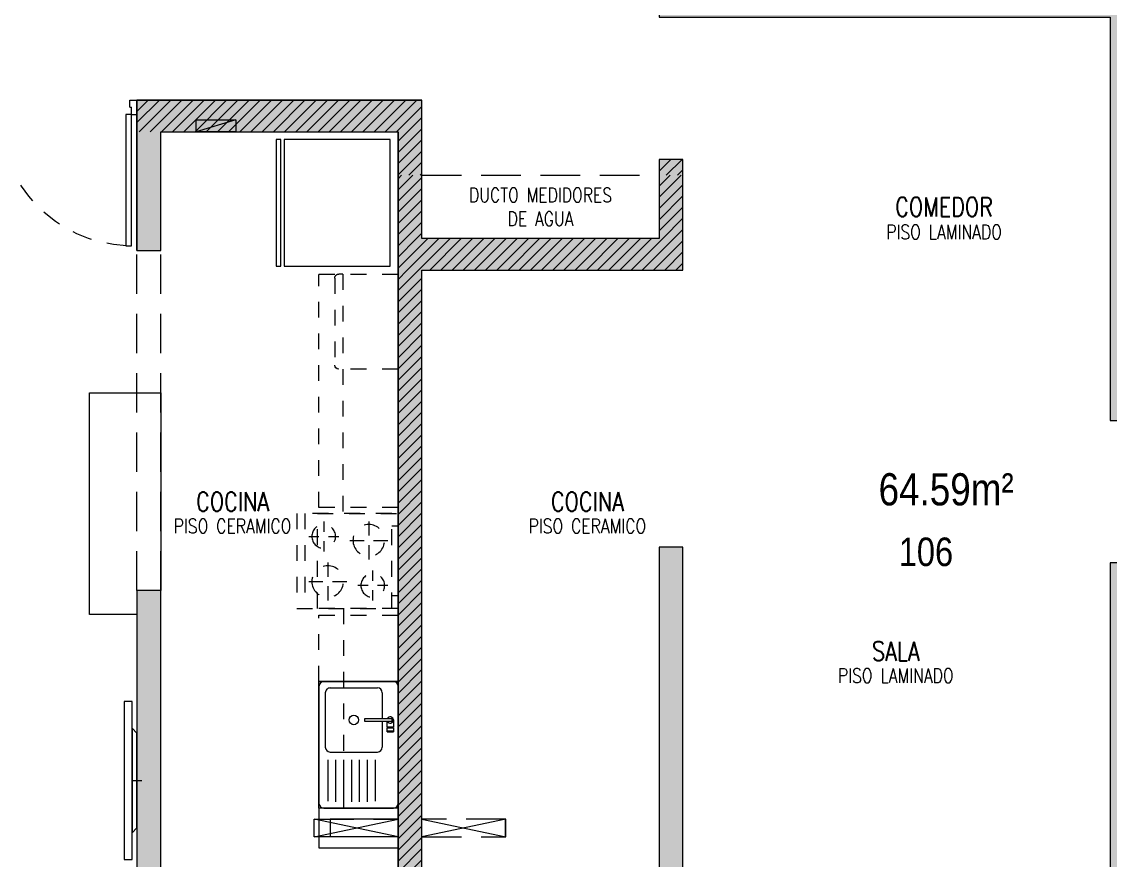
# Model space of a CAD drawing. Header units: millimetres. Extents: x 3765 to 3833, y 1327 to 1657.
# Drawn here: x 3805.64 to 3812.52, y 1483.26 to 1488.56 of the extents above; entities that cross this region are included whole.
import ezdxf
from ezdxf import colors
from ezdxf.entities.mleader import LeaderData, LeaderLine
from ezdxf.enums import TextEntityAlignment as Align
from ezdxf.math import Vec2, Vec3

# ---------------------------------------------------------------- set-up
doc = ezdxf.new("R2010")
doc.units = ezdxf.units.MM
doc.set_wipeout_variables(frame=1)
doc.linetypes.add('HIDDEN2', pattern=[0.1875, 0.125, -0.0625])
doc.linetypes.add('X-REF_DP_Arquitectura$0$HIDDEN', pattern=[0.375, 0.25, -0.125])
doc.layers.get('0').update_dxf_attribs({"color": 251, "lineweight": 9})
for name, color, linetype, lineweight in [('01', 251, 'Continuous', 13), ('A-MOBILIARIO', 251, 'Continuous', 13), ('A-MURO ALTO', 251, 'Continuous', 13), ('A-MURO BAJO', 251, 'Continuous', 13), ('A-MUROS', 251, 'Continuous', 13), ('A-NUMERACIONDEP', 251, 'Continuous', 13), ('A-PROYECCIONES', 251, 'HIDDEN2', 13), ('A-PROYECCIONES INT.', 251, 'HIDDEN2', 13), ('A-TEXTO-ACABADO PISO', 251, 'Continuous', 13), ('A-TEXTO-AMBIENTE', 251, 'Continuous', 13), ('A-ÁREA TEXTO', 251, 'Continuous', 13), ('A_20_Estructuras', 251, 'Continuous', 13), ('A_30_Equipamiento', 251, 'Continuous', 13), ('A_50_TextoAmbiente', 251, 'Continuous', 13), ('A_50_TextoIndicaciones', 251, 'Continuous', 13), ('A_50_Vigas', 251, 'X-REF_DP_Arquitectura$0$HIDDEN', 13), ('A_60_HatchEstructuras', 251, 'Continuous', 13), ('MURO CF 120', 251, 'Continuous', 13), ('MURO CF 60', 251, 'Continuous', 13)]:
    doc.layers.add(name, color=color, linetype=linetype, lineweight=lineweight)
doc.styles.add('R80', font='ARIALN.TTF', dxfattribs={"height": 2.03})
doc.styles.add('R80-100', font='ARIALN.TTF', dxfattribs={"height": 0.2032})
doc.styles.add('ROMANS', font='romans.shx', dxfattribs={"width": 0.8})
pattern_1 = [(45, (131.3, -47.8), (-0.035355339, 0.035355339), [])]
pattern_2 = [(45, (-21.67, -43.67528), (-0.03535534, 0.03535534), [])]

# ---------------------------------------------------------------- blocks, each defined once
blk = doc.blocks.new('ESTRUC_P1')
at = {"layer": 'A_60_HatchEstructuras'}
h = blk.add_hatch(color=256, dxfattribs=at)
h.dxf.hatch_style = 1
h.paths.add_polyline_path([(44.25, -4.45), (45.6, -4.45), (45.6, -5.5), (45.75, -5.5), (45.75, -4.3), (43.6, -4.3), (43.6, -4.45), (44.05, -4.45), (44.05, -6.05), (44.25, -6.05)], flags=17)
h.paths.add_polyline_path([(48.7, -2.8), (48.5, -2.8), (48.5, -6.85), (45.75, -6.85), (45.75, -6.25), (45.6, -6.25), (45.6, -6.85), (42.85, -6.85), (42.85, -4.3), (42.7, -4.3), (42.7, -6.85), (39.8499, -6.85), (39.8499, -7), (42.7, -7), (42.7, -9.55), (42.85, -9.55), (42.85, -7), (45.6, -7), (45.6, -7.6), (45.75, -7.6), (45.75, -7), (48.5, -7), (48.5, -11.05), (48.7, -11.05)])
h.paths.add_polyline_path([(44.25, -7.8), (44.05, -7.8), (44.05, -9.4), (43.6, -9.4), (43.6, -9.55), (45.75, -9.55), (45.75, -8.35), (45.6032, -8.35), (45.6, -8.35), (45.6, -9.4), (44.25, -9.4)], flags=17)
h = blk.add_hatch(color=256, dxfattribs=at)
h.dxf.hatch_style = 1
h.paths.add_polyline_path([(38.35, -8.6), (40, -8.6), (40, -7.9), (39.85, -7.9), (39.85, -8.4), (38.35, -8.4), (38.35, -7.525), (36.55, -7.525), (36.55, -8.475), (36.7, -8.475), (36.7, -7.725), (38.2, -7.725), (38.2, -13.79), (38.35, -13.79)])
h.paths.add_polyline_path([(36.7, -10.625), (36.55, -10.625), (36.55, -13.85), (36.85, -13.85), (36.85, -13.7), (36.7, -13.7)])
h.paths.add_polyline_path([(40, -10.35), (39.85, -10.35), (39.85, -13.7), (39.7, -13.7), (39.7, -13.85), (40, -13.85)])
h = blk.add_hatch(color=256, dxfattribs=at)
h.dxf.hatch_style = 1
h.paths.add_polyline_path([(47.35, -10.45), (45.6, -10.45), (45.6, -10.6), (47.2, -10.6), (47.2, -13.7), (46, -13.7), (46, -13.85), (47.35, -13.85)])
h.paths.add_polyline_path([(43.85, -10.45), (42.7, -10.45), (42.7, -13.85), (43.45, -13.85), (43.45, -13.7), (42.85, -13.7), (42.85, -10.6), (43.85, -10.6)])
h.paths.add_polyline_path([(44.8, -10.45), (44.65, -10.45), (44.65, -13.85), (44.8, -13.85)])
at = {"elevation": 0}
for points in [[(37.67, -12.18), (38.2, -12.07)], [(38.2, -12.18), (37.67, -12.07)], [(38.35, -12.07), (38.88, -12.18)], [(38.88, -12.07), (38.35, -12.18)]]:
    blk.add_lwpolyline(points, dxfattribs=at)
at = {"layer": 'A_20_Estructuras'}
for points in [[(48.7, -2.8), (48.5, -2.8), (48.5, -6.85), (45.75, -6.85), (45.75, -6.25), (45.6, -6.25), (45.6, -6.85), (42.85, -6.85), (42.85, -4.3), (42.7, -4.3), (42.7, -6.85), (39.8499, -6.85), (39.8499, -7), (42.7, -7), (42.7, -9.55), (42.85, -9.55), (42.85, -7), (45.6, -7), (45.6, -7.6), (45.75, -7.6), (45.75, -7), (48.5, -7), (48.5, -11.05), (48.7, -11.05)], [(38.35, -8.6), (40, -8.6), (40, -7.9), (39.85, -7.9), (39.85, -8.4), (38.35, -8.4), (38.35, -7.525), (36.55, -7.525), (36.55, -8.475), (36.7, -8.475), (36.7, -7.725), (38.2, -7.725), (38.2, -13.79), (38.35, -13.79)], [(40, -10.35), (39.85, -10.35), (39.85, -13.7), (39.7, -13.7), (39.7, -13.85), (40, -13.85)], [(43.85, -10.45), (42.7, -10.45), (42.7, -13.85), (43.45, -13.85), (43.45, -13.7), (42.85, -13.7), (42.85, -10.6), (43.85, -10.6)], [(36.7, -10.625), (36.55, -10.625), (36.55, -13.85), (36.85, -13.85), (36.85, -13.7), (36.7, -13.7)]]:
    blk.add_lwpolyline(points, close=True, dxfattribs=at)
at = {"layer": 'A_50_Vigas'}
blk.add_line((38.35, -8, 0), (39.85, -8, 0), dxfattribs=at)
for points in [[(36.55, -10.625), (36.55, -8.475)], [(36.7, -10.625), (36.7, -8.475)]]:
    blk.add_lwpolyline(points, dxfattribs=at)
at = {"layer": 'A_50_Vigas', "elevation": 0}
for points in [[(38.1995, -12.18), (37.6695, -12.18), (37.6694, -12.07), (38.1994, -12.07)], [(38.2, -12.18), (37.67, -12.18), (37.67, -12.07), (38.2, -12.07)], [(38.3494, -12.18), (38.8794, -12.18), (38.8795, -12.07), (38.3495, -12.07)], [(38.35, -12.18), (38.88, -12.18), (38.88, -12.07), (38.35, -12.07)]]:
    blk.add_lwpolyline(points, dxfattribs=at)
blk = doc.blocks.new('*U86')
for p, q in [((0.01, 0.855), (0.01, 0.9)), ((0.1, 0.865), (0.1, 0.9)), ((0.055, 0.855), (0.01, 0.855)), ((0.1, 0.865), (0.055, 0.865)), ((0.055, 0.855), (0.055, 0.865)), ((0.055, 0.045), (0.01, 0.045)), ((0.01, 0.045), (0.01, 0)), ((0.055, 0.045), (0.055, 0.035)), ((0.1, 0.035), (0.055, 0.035)), ((0.1, 0.035), (0.1, 0))]:
    blk.add_line(p, q)
blk.add_lwpolyline([(0.93, 0.07), (0.93, 0.035), (0.1, 0.035), (0.1, 0.07)], close=True)
at = {"color": 7, "linetype": 'HIDDEN2'}
blk.add_arc((0.0995, 0.0339), 0.8311, 2.23015, 89.96723, dxfattribs=at)
blk = doc.blocks.new('A$C4BFA03A9')
for points in [[(0.06, -0.5), (0.11, -0.5), (0.11, 0.5), (0.06, 0.5)], [(0.03, -0.3), (0.06, -0.33), (0.06, 0.33), (0.03, 0.3)]]:
    blk.add_lwpolyline(points, close=True)
at = {"layer": 'A-PROYECCIONES', "ltscale": 0.15}
blk.add_line((0.06, 0), (0, 0), dxfattribs=at)
blk = doc.blocks.new('A$C33FC7C8B')
at = {"ltscale": 0.5}
for p, q in [((0.08, 0.64, -0.0001), (0.52, 0.64, 0.0001)), ((0.08, 0.64, -0.0001), (0.08, 0.6, -0.0001)), ((0.52, 0.64, 0.0001), (0.52, 0.6, 0.0001)), ((0, 0, -0.0001), (0, 0.6, -0.0001)), ((0, 0.6, -0.0001), (0.6, 0.6, 0.0001)), ((0.145, 0.575, -0.0001), (0.145, 0.51, -0.0001)), ((0.43, 0.485, 0.0001), (0.43, 0.575, 0.0001)), ((0.6, 0.6, 0.0001), (0.6, 0, 0.0001)), ((0.05, 0.48, -0.0001), (0.115, 0.48, -0.0001)), ((0.145, 0.45, -0.0001), (0.145, 0.385, -0.0001)), ((0.175, 0.48, -0.0001), (0.24, 0.48, 0)), ((0.4, 0.455, 0), (0.31, 0.455, 0)), ((0.43, 0.335, 0.0001), (0.43, 0.425, 0.0001)), ((0.55, 0.455, 0.0001), (0.46, 0.455, 0.0001)), ((0.17, 0.225, -0.0001), (0.17, 0.315, -0.0001)), ((0.455, 0.2, 0.0001), (0.455, 0.265, 0.0001)), ((0.14, 0.195, -0.0001), (0.05, 0.195, -0.0001)), ((0.17, 0.075, -0.0001), (0.17, 0.165, -0.0001)), ((0.29, 0.195, 0), (0.2, 0.195, 0)), ((0.425, 0.17, 0.0001), (0.36, 0.17, 0)), ((0.455, 0.075, 0.0001), (0.455, 0.14, 0.0001)), ((0.55, 0.17, 0.0001), (0.485, 0.17, 0.0001)), ((0.6, 0.05, 0.0001), (0, 0.05, -0.0001)), ((0.6, 0, 0.0001), (0, 0, -0.0001))]:
    blk.add_line(p, q, dxfattribs=at)
for centre, radius in [((0.145, 0.48), 0.075), ((0.43, 0.455), 0.1), ((0.17, 0.195), 0.1), ((0.455, 0.17), 0.075)]:
    blk.add_circle(centre, radius, dxfattribs=at)
blk = doc.blocks.new('REFRI')
blk.add_wipeout([(0.4, 0), (-0.4, 0), (-0.4, -0.67), (0.4, -0.67)])
blk.add_wipeout([(-0.4, -0.69), (-0.4, -0.72), (0.4, -0.72), (0.4, -0.69)])
for points in [[(-0.4, 0), (-0.4, -0.67), (0.4, -0.67), (0.4, 0)], [(-0.4, -0.69), (-0.4, -0.72), (0.4, -0.72), (0.4, -0.69)]]:
    blk.add_lwpolyline(points, close=True)
blk = doc.blocks.new('*U88')
blk.add_wipeout([(0, 0), (0, -0.0202), (0.17, -0.0202), (0.17, 0)])
blk.add_lwpolyline([(0, 0), (0.17, 0), (0.17, -0.0202), (0, -0.0202)], close=True)
blk = doc.blocks.new('LAV-COC_01')
for p, q in [((-0.07, 0.0421, 0), (-0.07, 0.7821, 0)), ((0.4, 0.8121, 0), (-0.04, 0.8121, 0)), ((0.43, 0.0421, 0), (0.43, 0.7821, 0)), ((0.03, 0.0821, 0), (0.03, 0.4271, 0)), ((0.36, 0.4571, 0), (0.06, 0.4571, 0)), ((0.39, 0.0821, 0), (0.39, 0.4271, 0)), ((-0.04, 0.0121, 0), (0.4, 0.0121, 0)), ((0.36, 0.0521, 0), (0.06, 0.0521, 0))]:
    blk.add_line(p, q)
at = {"color": 7, "extrusion": (-8.98137e-08, -2.25601e-18, 1)}
for p, q in [((0.075, 0.507, 0), (0.075, 0.768, 0)), ((0.125, 0.5071, 0), (0.125, 0.7721, 0)), ((0.175, 0.5071, 0), (0.175, 0.7721, 0))]:
    blk.add_line(p, q, dxfattribs=at)
at = {"color": 7}
for p, q in [((0.225, 0.5071, 0), (0.225, 0.7721, 0)), ((0.275, 0.5071, 0), (0.275, 0.7721, 0)), ((0.325, 0.5071, 0), (0.325, 0.7721, 0)), ((0.375, 0.507, 0), (0.375, 0.768, 0))]:
    blk.add_line(p, q, dxfattribs=at)
at = {"extrusion": (-4.49068e-08, 3.60285e-08, 1), "elevation": 0}
for points in [[(0, 0.3296), (0, 0.3046), (-0.04, 0.3046), (-0.04, 0.3296)], [(0, 0.3296), (-0.04, 0.3296), (-0.04, 0.3246), (0, 0.3246)]]:
    blk.add_lwpolyline(points, close=True, dxfattribs=at)
blk.add_lwpolyline([(-0.04, 0.2546), (-0.04, 0.2996), (0, 0.2996), (0, 0.2646)], dxfattribs=at)
at = {"extrusion": (-4.49068e-08, 3.60285e-08, 1)}
blk.add_arc((-0.02, 0.2546, 0), 0.02, 29.99971, 329.99971, dxfattribs=at)
for centre, start_param, end_param in [((-0.04, 0.7821, 0), -0.785398, 0.785398), ((0.4, 0.7821, 0), -2.356194, -0.785398), ((0.06, 0.4271, 0), -0.785398, 0.785398), ((0.36, 0.4271, 0), -2.356194, -0.785398), ((0.06, 0.0821, 0), 0.785398, 2.356194), ((0.36, 0.0821, 0), 2.356194, 3.926991), ((-0.04, 0.0421, 0), 0.785398, 2.356194), ((0.4, 0.0421, 0), 2.356194, 3.926991)]:
    blk.add_ellipse(centre, major_axis=(-0.0212, 0.0212), ratio=1, start_param=start_param, end_param=end_param)
blk.add_ellipse((0.21, 0.2546, 0), major_axis=(-0.0212, 0.0212), ratio=1)
at = {"layer": '01', "extrusion": (-4.49068e-08, 3.60285e-08, 1), "elevation": 0}
for points in [[(-0.0375, 0.2996), (-0.0375, 0.3046)], [(-0.02, 0.2996), (-0.02, 0.3046)], [(-0.0025, 0.2996), (-0.0025, 0.3046)]]:
    blk.add_lwpolyline(points, dxfattribs=at)
at = {"extrusion": (-4.49068e-08, 3.60285e-08, 1), "rotation": 359.9380941588614}
blk.add_blockref('*U88', (-0.03, 0.2648, 0), dxfattribs=at)
blk = doc.blocks.new('Tab.Electrico')
blk.add_hatch(color=256).paths.add_polyline_path([(0.075, 0), (0.075, 0.25), (0, 0)])
for p, q in [((0.075, 0.25), (0, 0)), ((0.075, 0.25), (0, 0.25)), ((0, 0.25), (0, 0)), ((0.075, 0), (0.075, 0.25)), ((0, 0), (0.075, 0))]:
    blk.add_line(p, q)
blk = doc.blocks.new('DPTO 75_1P')
blk.add_arc((-1.275, -1.675, 0), 0.025, 270, 0)
at = {"layer": 'A-MURO ALTO'}
for p, q in [((-1.65, -4.545, 0), (-1.22, -4.545, 0)), ((-1.22, -4.545, 0), (-1.22, -4.655, 0)), ((-1.22, -4.655, 0), (-1.65, -4.655, 0)), ((-1.15, -4.725, 0), (-1.65, -4.725, 0))]:
    blk.add_line(p, q, dxfattribs=at)
at = {"layer": 'A-MURO BAJO', "elevation": 0}
blk.add_lwpolyline([(0, -3.25), (0.3, -3.25), (0.3, -1.85), (-0.15, -1.85), (-0.15, -3.1), (0, -3.1), (0, -3.2)], dxfattribs=at)
at = {"layer": 'A-MUROS'}
for p, q in [((0, 0, 0), (-1.8, 0, 0)), ((0, -0.95, 0), (0, 0, 0)), ((-0.15, -0.2, 0), (-1.65, -0.2, 0)), ((-0.15, -0.95, 0), (-0.15, -0.2, 0)), ((0, -0.95, 0), (-0.15, -0.95, 0)), ((-0.15, -3.1, 0), (0, -3.1, 0)), ((-0.15, -5.875, 0), (-0.15, -3.1, 0)), ((0, -3.1, 0), (0, -6.325, 0))]:
    blk.add_line(p, q, dxfattribs=at)
at = {"layer": 'A-PROYECCIONES INT.'}
blk.add_line((0, 0), (0, 0), dxfattribs=at)
at = {"layer": 'A-PROYECCIONES INT.', "ltscale": 0.5}
for p, q in [((-1.15, -1.1, 0), (-1.65, -1.1, 0)), ((-1.3, -1.1, 0), (-1.3, -2.6125, 0)), ((-1.3, -1.1, 0), (-1.275, -1.1, 0)), ((-1.25, -1.125, 0), (-1.25, -1.675, 0)), ((-1.15, -2.575, 0), (-1.15, -1.1025, 0)), ((-1.65, -1.7, 0), (-1.275, -1.7, 0)), ((-1.65, -2.575, 0), (-1.15, -2.575, 0)), ((-1.305, -3.2125, 0), (-1.305, -4.475, 0))]:
    blk.add_line(p, q, dxfattribs=at)
at = {"layer": 'A-PROYECCIONES INT.', "ltscale": 0.5, "elevation": 0}
blk.add_lwpolyline([(-1.14, -3.2125), (-1.14, -2.6125), (-1.65, -2.6125), (-1.65, -3.2125)], close=True, dxfattribs=at)
at = {"layer": 'A-PROYECCIONES INT.', "ltscale": 0.5}
blk.add_arc((-1.275, -1.125, 0), 0.025, 0, 90, dxfattribs=at)
at = {"rotation": 90}
blk.add_blockref('Tab.Electrico', (-0.375, -0.2, 0), dxfattribs=at)
at = {"layer": 'A-MOBILIARIO', "rotation": 270}
blk.add_blockref('*U86', (0, 0.01, 0), dxfattribs=at)
at = {"layer": 'A-MOBILIARIO', "xscale": -1, "rotation": 180}
blk.add_blockref('A$C4BFA03A9', (-0.03, -4.3, 0), dxfattribs=at)
at = {"layer": 'A-PROYECCIONES INT.', "ltscale": 0.5, "extrusion": (4.40218e-06, 0.000440452, 1), "rotation": 89.99999748287715}
blk.add_blockref('A$C33FC7C8B', (-1.01, -3.2125, -0.0013), dxfattribs=at)
at = {"layer": 'A_30_Equipamiento', "extrusion": (-4.49068e-08, 3.60284e-08, -1), "zscale": -1.000000000000004, "rotation": 270}
blk.add_blockref('REFRI', (1.6, -0.65, 0), dxfattribs=at)
at = {"layer": 'A_30_Equipamiento', "extrusion": (-4.49068e-08, -3.60285e-08, -1), "zscale": -1.000000000000007, "rotation": 180}
blk.add_blockref('LAV-COC_01', (1.58, -3.6629, 0), dxfattribs=at)
at = {"layer": 'A-MURO ALTO'}
for p, q in [((-1.65, -4.475, 0), (-1.15, -4.475, 0)), ((-1.15, -4.475, 0), (-1.15, -4.725, 0))]:
    blk.add_line(p, q, dxfattribs=at)
at = {"layer": 'A-MURO BAJO', "elevation": 0}
blk.add_lwpolyline([(-1.15, -3.675), (-1.65, -3.675), (-1.65, -4.475), (-1.15, -4.475)], close=True, dxfattribs=at)
at = {"layer": 'A-MUROS'}
blk.add_line((-1.65, -6.265, 0), (-1.65, -0.2, 0), dxfattribs=at)
at = {"layer": 'A-PROYECCIONES INT.', "ltscale": 0.5, "elevation": 0}
blk.add_lwpolyline([(-1.15, -3.675), (-1.15, -3.255), (-1.65, -3.255), (-1.65, -3.675)], close=True, dxfattribs=at)
blk = doc.blocks.new('TF_P1')
at = {"color": 8, "xscale": -1}
blk.add_blockref('DPTO 75_1P', (37.9, 3.525, 0), dxfattribs=at)
blk = doc.blocks.new('TEXTO AMBIENTES P1')
at = {"layer": 'A-TEXTO-ACABADO PISO', "char_height": 0.09, "attachment_point": 2, "rotation": 359.99998, "style": 'ROMANS'}
for s, width, insert in [('PISO LAMINADO', 1.20225, (41.6501, -8.3137)), ('PISO CERAMICO', 1.20225, (37.1538, -10.1722)), ('PISO CERAMICO', 1.20225, (39.3962, -10.1722)), ('PISO LAMINADO', 1.034523, (41.3448, -11.1169, 0))]:
    blk.add_mtext_dynamic_manual_height_columns(s, width=width, gutter_width=12.5, heights=[0], dxfattribs=dict(at, insert=insert))
at = {"layer": 'A-TEXTO-AMBIENTE', "style": 'ROMANS', "width": 0.8}
for s, p in [('COMEDOR', (41.65, -8.2601)), ('COCINA', (37.1538, -10.1226, 0)), ('COCINA', (39.3962, -10.1226, 0)), ('SALA', (41.3449, -11.068, 0))]:
    blk.add_text(s, height=0.12, dxfattribs=at).set_placement(p, align=Align.CENTER)
blk = doc.blocks.new('_Dot')
at = {"color": 0, "linetype": 'ByBlock', "lineweight": -2}
blk.add_line((-0.5, 0), (-1, 0), dxfattribs=at)
at = {"color": 0, "linetype": 'ByBlock', "const_width": 0.5}
blk.add_lwpolyline([(-0.25, 0, 1), (0.25, 0, 1)], format="xyb", close=True, dxfattribs=at)
blk = doc.blocks.new('TEXTO DUCTOS P1')
at = {"layer": 'A_50_TextoIndicaciones', "insert": (39.1, -8.2), "char_height": 0.09, "width": 1.064578, "attachment_point": 5, "style": 'ROMANS'}
blk.add_mtext('\\pxsm1,qc,t16;DUCTO MEDIDORES DE AGUA', dxfattribs=at)
blk = doc.blocks.new('TORRE F HATCH CORTAFUEGO')
at = {"layer": 'MURO CF 120'}
h = blk.add_hatch(dxfattribs=at)
h.set_pattern_fill('_USER', color=8, scale=0.05, angle=45, style=0, pattern_type=0)
h.set_pattern_definition(pattern_1)
h.paths.add_polyline_path([(-10.8, 6.125), (-9, 6.125), (-9, 6.325), (-10.8, 6.325)])
h = blk.add_hatch(dxfattribs=at)
h.set_pattern_fill('_USER', color=8, scale=0.05, angle=45, style=0, pattern_type=0)
h.set_pattern_definition(pattern_1)
h.paths.add_polyline_path([(-9.15, 5.85), (-9, 5.85), (-9, 6.125), (-9.15, 6.125)])
h = blk.add_hatch(dxfattribs=at)
h.set_pattern_fill('_USER', color=8, scale=0.05, angle=45, style=0, pattern_type=0)
h.set_pattern_definition(pattern_1)
h.paths.add_polyline_path([(-7.5, 5.85), (-7.35, 5.85), (-7.35, 5.95), (-7.5, 5.95)])
at = {"layer": 'MURO CF 60'}
h = blk.add_hatch(dxfattribs=at)
h.set_pattern_fill('_USER', color=8, scale=0.05, angle=45, pattern_type=0)
h.set_pattern_definition(pattern_2)
edge = h.paths.add_edge_path()
edge.add_line((-9, 8.6), (-9.15, 8.6))
edge.add_line((-9.15, 8.6), (-9.15, 13.7899))
edge.add_line((-9.15, 13.7899), (-9, 13.7899))
edge.add_line((-9, 13.7899), (-9, 8.6))
edge = h.paths.add_edge_path()
edge.add_line((-9, 5.2499), (-9.15, 5.2499))
edge.add_line((-9.15, 5.2499), (-9.15, 0.06))
edge.add_line((-9.15, 0.06), (-9, 0.06))
edge.add_line((-9, 0.06), (-9, 5.2499))
edge = h.paths.add_edge_path()
edge.add_line((-38.35, 8.6), (-38.35, 13.7899))
edge.add_line((-38.35, 13.7899), (-38.2, 13.7899))
edge.add_line((-38.2, 13.7899), (-38.2, 8.6))
edge.add_line((-38.2, 8.6), (-38.35, 8.6))
edge = h.paths.add_edge_path()
edge.add_line((-38.35, 5.2499), (-38.2, 5.2499))
edge.add_line((-38.2, 5.2499), (-38.2, 0.06))
edge.add_line((-38.2, 0.06), (-38.35, 0.06))
edge.add_line((-38.35, 0.06), (-38.35, 5.2499))
h = blk.add_hatch(dxfattribs=at)
h.set_pattern_fill('_USER', color=8, scale=0.05, angle=45, pattern_type=0)
h.set_pattern_definition(pattern_2)
h.paths.add_polyline_path([(-9.1501, 5.45), (-8.9999, 5.45), (-9, 5.85), (-9.1502, 5.85)])
h = blk.add_hatch(dxfattribs=at)
h.set_pattern_fill('_USER', color=8, scale=0.05, angle=45, pattern_type=0)
h.set_pattern_definition(pattern_2)
h.paths.add_polyline_path([(-7.4999, 5.45), (-7.3497, 5.45), (-7.3498, 5.85), (-7.5, 5.85)])
h = blk.add_hatch(dxfattribs=at)
h.set_pattern_fill('_USER', color=8, scale=0.05, angle=45, pattern_type=0)
h.set_pattern_definition(pattern_2)
h.paths.add_polyline_path([(-9.15, 5.25), (-7.35, 5.25), (-7.35, 5.45), (-9.15, 5.45)])
blk = doc.blocks.new('areas-TE')
at = {"layer": 'A-ÁREA TEXTO', "color": 8, "insert": (41.2363, -10.0892, 0), "char_height": 0.2032, "width": 2.294455, "attachment_point": 7, "style": 'R80-100'}
blk.add_mtext('\\pxql;64.59m²', dxfattribs=at)
at = {"layer": 'A-NUMERACIONDEP'}
ml = blk.add_multileader_mtext('Standard', dxfattribs=at)
ml.set_content('106', color=256, style='R80')
ml.set_leader_properties(color=256)
ml.set_arrow_properties(name='DOT')
ml.build(insert=Vec2(0, 0))
ml.multileader.update_dxf_attribs({"leader_type": 0, "has_text_frame": 1, "text_left_attachment_type": 2, "text_right_attachment_type": 2, "dogleg_length": 0.36, "arrow_head_size": 0.06, "scale": 0.06})
ctx = ml.context
ctx.base_point, ctx.scale, ctx.char_height, ctx.arrow_head_size, ctx.landing_gap_size, ctx.plane_origin = Vec3(41.3193, -10.3817), 0.06, 0.18, 0.06, 0.06, Vec3(39.9883, -10.3861)
ctx.left_attachment, ctx.right_attachment, ctx.text_align_type = 2, 2, 1
notes = []
notes.append((ctx, [(0, (1, 1, 0), (41.8431, -10.3817), (-1, 0), 0.0917, [(0, [(42.1296, -10.0328)], 0, [])])]))
ctx.mtext.insert, ctx.mtext.width, ctx.mtext.alignment, ctx.mtext.flow_direction = Vec3(41.5354, -10.2898), 0.461923, 2, 5
for ctx, leaders in notes:
    for number, flags, end, landing, length, lines in leaders:
        leader = LeaderData()
        leader.index, (leader.has_last_leader_line, leader.has_dogleg_vector, leader.attachment_direction) = number, flags
        leader.last_leader_point, leader.dogleg_vector, leader.dogleg_length = Vec3(end), Vec3(landing), length
        for number, points, colour, breaks in lines:
            line = LeaderLine()
            line.index, line.vertices, line.color, line.breaks = number, Vec3.list(points), colors.encode_raw_color(colour), breaks
            leader.lines.append(line)
        ctx.leaders.append(leader)

msp = doc.modelspace()

# ---------------------------------------------------------------- block references
at = {"color": 251}
msp.add_blockref('ESTRUC_P1', (3769.8221, 1495.5876), dxfattribs=at)

# ---------------------------------------------------------------- next in the draw order: block references
msp.add_blockref('TF_P1', (3768.4721, 1484.5379), dxfattribs=at)

# ---------------------------------------------------------------- next in the draw order: block references
msp.add_blockref('areas-TE', (3769.8221, 1495.5879))
at = {"layer": 'A_50_TextoAmbiente'}
msp.add_blockref('TEXTO AMBIENTES P1', (3769.8221, 1495.5879), dxfattribs=at)
at = {"layer": 'A_50_TextoIndicaciones'}
msp.add_blockref('TEXTO DUCTOS P1', (3769.8221, 1495.5879), dxfattribs=at)
at = {"layer": 'MURO CF 120', "color": 251}
msp.add_blockref('TORRE F HATCH CORTAFUEGO', (3817.1721, 1481.7379), dxfattribs=at)

doc.saveas('drawing.dxf')
